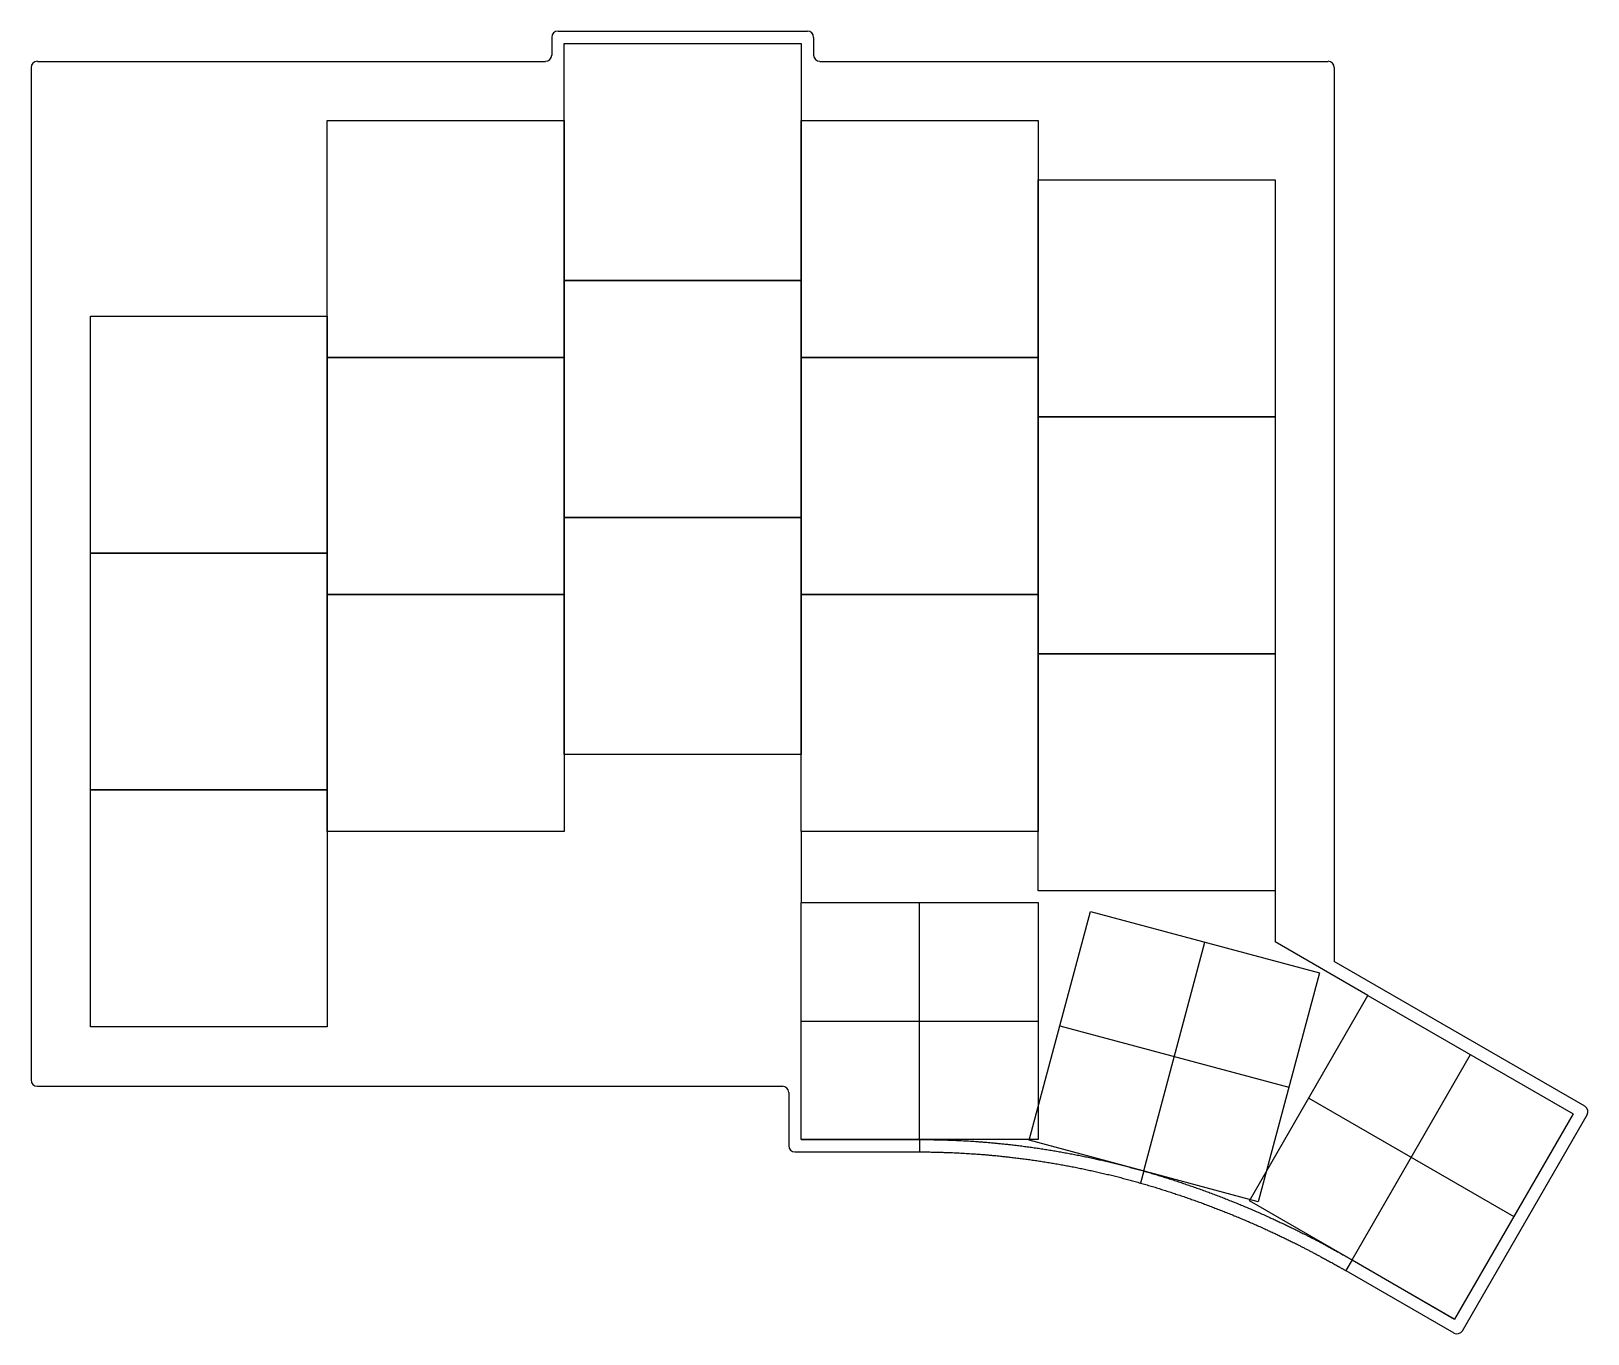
# Model space of a CAD drawing. Header units: millimetres. Extents: x -52 to 73, y -65 to 39.
import ezdxf

# ---------------------------------------------------------------- set-up
doc = ezdxf.new("R2010")
doc.units = ezdxf.units.MM
doc.layers.get('0').update_dxf_attribs({"linetype": 'CONTINUOUS'})

msp = doc.modelspace()

# ---------------------------------------------------------------- linework, layer by layer
for p, q in [((-10, 39), (10, 39)), ((-10.5, 38.5), (-10.5, 37.08)), ((10.5, 38.5), (10.5, 37.08)), ((-51.75, 36.57), (-11, 36.57)), ((11, 36.57), (51.75, 36.57)), ((-52.25, 36.08), (-52.25, -45.1)), ((52.25, 36.08), (52.25, -35.61)), ((9.5, -25.18), (9.5, -30.87)), ((47.5, -29.93), (47.5, -34.02)), ((19, -49.88), (19, -30.87)), ((36.97, -52.4), (41.88, -34.05)), ((54.95, -38.32), (47.5, -34.02)), ((72.34, -47.21), (52.25, -35.61)), ((9.5, -40.38), (28.5, -40.38)), ((30.25, -40.77), (48.6, -45.68)), ((53.68, -59.53), (63.17, -43.07)), ((-51.75, -45.6), (8, -45.6)), ((8.5, -46.1), (8.5, -50.37)), ((50.2, -46.55), (66.65, -56.05)), ((62.52, -65.21), (72.52, -47.89)), ((9.5, -49.88), (19, -49.88)), ((19, -49.88), (19, -50.87)), ((9, -50.87), (19, -50.87)), ((36.97, -52.4), (36.71, -53.37)), ((53.68, -59.53), (53.18, -60.39)), ((53.68, -59.53), (61.9, -64.28)), ((53.18, -60.39), (61.84, -65.39))]:
    msp.add_line(p, q)
for points in [[(-9.5, 38), (9.5, 38), (9.5, 19), (-9.5, 19)], [(-28.5, 31.83), (-9.5, 31.83), (-9.5, 12.83), (-28.5, 12.83)], [(9.5, 31.83), (28.5, 31.83), (28.5, 12.83), (9.5, 12.83)], [(28.5, 27.08), (47.5, 27.08), (47.5, 8.08), (28.5, 8.08)], [(9.5, 19), (9.5, 0), (-9.5, 0), (-9.5, 19)], [(-47.5, 16.15), (-28.5, 16.15), (-28.5, -2.85), (-47.5, -2.85)], [(-28.5, 12.83), (-9.5, 12.83), (-9.5, -6.17), (-28.5, -6.17)], [(28.5, 12.83), (28.5, -6.17), (9.5, -6.17), (9.5, 12.83)], [(28.5, -10.93), (28.5, 8.08), (47.5, 8.08), (47.5, -10.93)], [(9.5, 0), (9.5, -19), (-9.5, -19), (-9.5, 0)], [(-47.5, -2.85), (-28.5, -2.85), (-28.5, -21.85), (-47.5, -21.85)], [(-28.5, -6.17), (-9.5, -6.17), (-9.5, -25.18), (-28.5, -25.18)], [(28.5, -6.17), (28.5, -25.18), (9.5, -25.18), (9.5, -6.17)], [(28.5, -29.93), (28.5, -10.93), (47.5, -10.93), (47.5, -29.93)], [(-47.5, -21.85), (-28.5, -21.85), (-28.5, -40.85), (-47.5, -40.85)], [(9.5, -30.87), (28.5, -30.87), (28.5, -49.88), (9.5, -49.88)], [(32.71, -31.59), (51.06, -36.51), (46.14, -54.86), (27.79, -49.94)], [(71.4, -47.82), (61.9, -64.28), (45.45, -54.78), (54.95, -38.32)]]:
    msp.add_lwpolyline(points, close=True)
for centre, start, end in [((-10, 38.5), 90, 180), ((10, 38.5), 0, 90), ((-51.75, 36.08), 90, 180), ((-11, 37.08), -90, 0), ((11, 37.08), 180, 270), ((51.75, 36.08), 0, 90), ((-51.75, -45.1), 180, 270), ((8, -46.1), 0, 90), ((72.09, -47.64), -30, 60), ((9, -50.37), 180, 270), ((62.09, -64.96), 240, 330)]:
    msp.add_arc(centre, 0.5, start, end)
for points in [[(19, -49.88), (19.74, -49.88), (21.22, -49.9), (23.43, -49.99), (26.34, -50.24), (29.94, -50.76), (33.49, -51.46), (36.98, -52.36), (40.43, -53.44), (43.82, -54.69), (47.16, -56.12), (49.8, -57.4), (51.74, -58.43), (53.03, -59.16), (53.68, -59.53)], [(19, -50.87), (19.73, -50.87), (21.19, -50.9), (23.36, -50.99), (26.23, -51.24), (29.78, -51.74), (33.28, -52.44), (36.73, -53.32), (40.12, -54.39), (43.47, -55.63), (46.76, -57.03), (49.35, -58.29), (51.27, -59.31), (52.54, -60.03), (53.18, -60.39)]]:
    msp.add_open_spline(points, degree=5)

doc.saveas('drawing.dxf')
